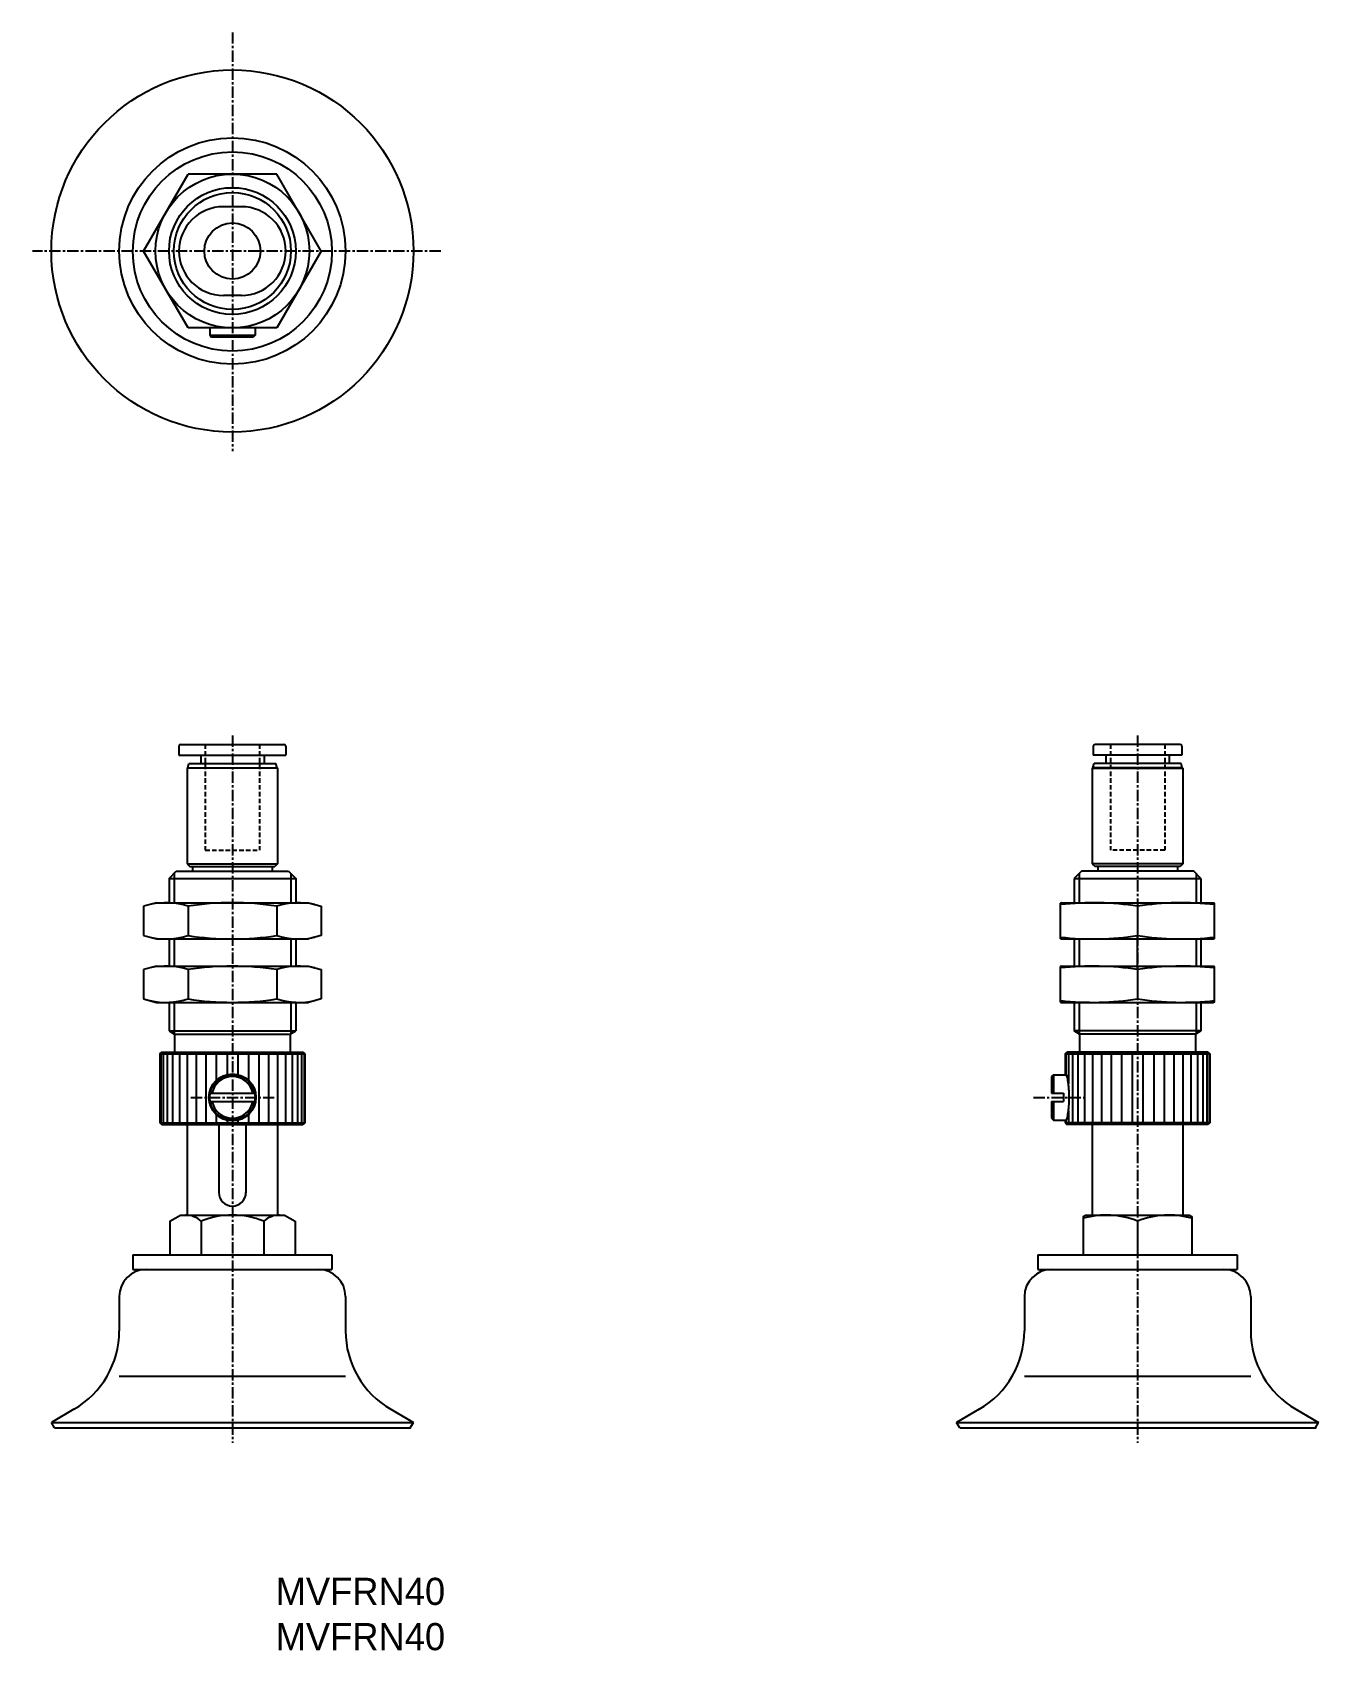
# Model space of a CAD drawing. Extents: x -62 to 80, y 265 to 444.
import ezdxf

# ---------------------------------------------------------------- set-up
doc = ezdxf.new("R2010")
doc.units = 0
doc.linetypes.add('CENTER', pattern=[2, 1.25, -0.25, 0.25, -0.25])
doc.linetypes.add('DASHED', pattern=[0.75, 0.5, -0.25])
doc.layers.get('0').update_dxf_attribs({"linetype": 'CONTINUOUS'})
doc.layers.add('CENTER', color=1, linetype='CENTER')

msp = doc.modelspace()

# ---------------------------------------------------------------- linework, layer by layer
at = {"color": 7, "linetype": 'CONTINUOUS'}
for p, q in [((-49.44, 419.91), (-44.53, 428.41)), ((-34.72, 428.41), (-44.53, 428.41)), ((-29.81, 419.91), (-34.72, 428.41)), ((-38.63, 424.81), (-40.63, 424.81)), ((-44.53, 411.41), (-49.44, 419.91)), ((-29.81, 419.91), (-34.72, 411.41)), ((-38.63, 415.01), (-40.63, 415.01)), ((-34.72, 411.41), (-44.53, 411.41)), ((-42.13, 411.41), (-42.13, 410.61)), ((-37.13, 411.41), (-37.13, 410.61)), ((-42.13, 410.61), (-41.93, 410.41)), ((-42.13, 410.61), (-37.13, 410.61)), ((-37.33, 410.41), (-41.93, 410.41)), ((-37.13, 410.61), (-37.33, 410.41)), ((-45.53, 365.21), (-45.53, 364.21)), ((-45.33, 365.41), (-33.93, 365.41)), ((-33.73, 365.21), (-33.73, 364.21)), ((55.47, 365.21), (55.47, 364.21)), ((65.07, 365.41), (55.67, 365.41)), ((65.27, 365.21), (65.27, 364.21)), ((-45.53, 364.21), (-33.73, 364.21)), ((-44.56, 362.81), (-44.43, 363.31)), ((-44.43, 363.31), (-34.83, 363.31)), ((-43.13, 364.21), (-43.13, 363.31)), ((-36.13, 364.21), (-36.13, 363.31)), ((-34.69, 362.81), (-34.83, 363.31)), ((55.44, 362.81), (55.57, 363.31)), ((65.27, 364.21), (55.47, 364.21)), ((65.17, 363.31), (55.57, 363.31)), ((56.87, 364.21), (56.87, 363.31)), ((63.87, 364.21), (63.87, 363.31)), ((65.31, 362.81), (65.17, 363.31)), ((-44.56, 362.81), (-44.63, 362.77)), ((-44.63, 362.77), (-44.63, 352.21)), ((-34.63, 362.77), (-44.63, 362.77)), ((-44.56, 362.81), (-34.69, 362.81)), ((-34.69, 362.81), (-34.63, 362.77)), ((-34.63, 362.77), (-34.63, 352.21)), ((55.44, 362.81), (55.37, 362.77)), ((55.37, 362.77), (65.37, 362.77)), ((55.37, 362.77), (55.37, 352.21)), ((65.31, 362.81), (55.44, 362.81)), ((65.31, 362.81), (65.37, 362.77)), ((65.37, 362.77), (65.37, 352.21)), ((-44.63, 352.21), (-44.33, 351.91)), ((-44.63, 352.21), (-34.63, 352.21)), ((-34.63, 352.21), (-34.93, 351.91)), ((65.37, 352.21), (55.37, 352.21)), ((55.37, 352.21), (55.67, 351.91)), ((65.37, 352.21), (65.07, 351.91)), ((-46.63, 350.61), (-45.83, 351.41)), ((-46.63, 350.61), (-32.63, 350.61)), ((-46.63, 350.61), (-46.63, 347.91)), ((-45.83, 351.41), (-33.43, 351.41)), ((-44.33, 351.91), (-34.93, 351.91)), ((-44.03, 351.91), (-44.03, 351.41)), ((-35.23, 351.91), (-35.23, 351.41)), ((-33.43, 351.41), (-32.63, 350.61)), ((-32.63, 350.61), (-32.63, 347.91)), ((54.17, 351.41), (53.37, 350.61)), ((53.37, 350.61), (53.37, 347.91)), ((53.37, 350.61), (67.37, 350.61)), ((66.57, 351.41), (54.17, 351.41)), ((65.07, 351.91), (55.67, 351.91)), ((55.97, 351.91), (55.97, 351.41)), ((64.77, 351.91), (64.77, 351.41)), ((67.37, 350.61), (66.57, 351.41)), ((67.37, 350.61), (67.37, 347.91)), ((-48.03, 347.91), (-49.44, 347.53)), ((-49.44, 347.53), (-49.44, 344.29)), ((-48.03, 347.91), (-31.23, 347.91)), ((-44.53, 347.53), (-44.53, 344.29)), ((-34.72, 347.53), (-34.72, 344.29)), ((-31.23, 347.91), (-29.81, 347.53)), ((-29.81, 347.53), (-29.81, 344.29)), ((51.97, 347.91), (51.87, 347.88)), ((51.87, 343.93), (51.87, 347.88)), ((51.97, 347.91), (68.77, 347.91)), ((60.37, 347.53), (60.37, 344.29)), ((68.77, 347.91), (68.87, 347.88)), ((68.87, 343.93), (68.87, 347.88)), ((-49.44, 344.29), (-48.03, 343.91)), ((-48.03, 343.91), (-31.23, 343.91)), ((-46.63, 343.91), (-46.63, 340.91)), ((-32.63, 343.91), (-32.63, 340.91)), ((-29.81, 344.29), (-31.23, 343.91)), ((51.87, 343.93), (51.97, 343.91)), ((51.97, 343.91), (68.77, 343.91)), ((53.37, 343.91), (53.37, 340.91)), ((60.37, 340.53), (60.37, 344.29)), ((67.37, 343.91), (67.37, 340.91)), ((68.87, 343.93), (68.77, 343.91)), ((-48.03, 340.91), (-49.44, 340.53)), ((-49.44, 340.53), (-49.44, 337.29)), ((-48.03, 340.91), (-31.23, 340.91)), ((-44.53, 340.53), (-44.53, 337.29)), ((-34.72, 340.53), (-34.72, 337.29)), ((-31.23, 340.91), (-29.81, 340.53)), ((-29.81, 340.53), (-29.81, 337.29)), ((51.97, 340.91), (51.87, 340.88)), ((51.87, 336.93), (51.87, 340.88)), ((51.97, 340.91), (68.77, 340.91)), ((60.37, 340.53), (60.37, 337.29)), ((68.77, 340.91), (68.87, 340.88)), ((68.87, 336.93), (68.87, 340.88)), ((-49.44, 337.29), (-48.03, 336.91)), ((-48.03, 336.91), (-31.23, 336.91)), ((-46.63, 336.91), (-46.63, 333.75)), ((-32.63, 336.91), (-32.63, 333.75)), ((-29.81, 337.29), (-31.23, 336.91)), ((51.87, 336.93), (51.97, 336.91)), ((51.97, 336.91), (68.77, 336.91)), ((53.37, 336.91), (53.37, 333.75)), ((67.37, 336.91), (67.37, 333.75)), ((68.87, 336.93), (68.77, 336.91)), ((-46.63, 333.75), (-32.63, 333.75)), ((-46.63, 333.75), (-46.03, 333.41)), ((-46.03, 333.41), (-33.23, 333.41)), ((-46.03, 333.41), (-46.03, 331.41)), ((-33.23, 333.41), (-32.63, 333.75)), ((-33.23, 333.41), (-33.23, 331.41)), ((53.97, 333.41), (53.37, 333.75)), ((67.37, 333.75), (53.37, 333.75)), ((53.97, 333.41), (53.97, 331.41)), ((66.77, 333.41), (53.97, 333.41)), ((67.37, 333.75), (66.77, 333.41)), ((66.77, 333.41), (66.77, 331.41)), ((-47.63, 331.21), (-47.43, 331.41)), ((-47.63, 331.21), (-31.63, 331.21)), ((-47.63, 331.21), (-47.63, 323.61)), ((-47.54, 331.21), (-47.54, 323.61)), ((-47.43, 331.41), (-31.83, 331.41)), ((-47.27, 331.21), (-47.27, 323.61)), ((-46.83, 331.21), (-46.83, 323.61)), ((-46.24, 331.21), (-46.24, 323.61)), ((-45.49, 331.21), (-45.49, 323.61)), ((-44.61, 331.21), (-44.61, 323.61)), ((-43.63, 331.21), (-43.63, 323.61)), ((-42.55, 331.21), (-42.55, 323.61)), ((-41.41, 331.21), (-41.41, 328.3)), ((-40.22, 331.21), (-40.22, 328.94)), ((-39.03, 331.21), (-39.03, 328.94)), ((-37.85, 331.21), (-37.85, 328.3)), ((-36.7, 331.21), (-36.7, 323.61)), ((-35.63, 331.21), (-35.63, 323.61)), ((-34.64, 331.21), (-34.64, 323.61)), ((-33.76, 331.21), (-33.76, 323.61)), ((-33.02, 331.21), (-33.02, 323.61)), ((-32.42, 331.21), (-32.42, 323.61)), ((-31.98, 331.21), (-31.98, 323.61)), ((-31.83, 331.41), (-31.63, 331.21)), ((-31.71, 331.21), (-31.71, 323.61)), ((-31.63, 331.21), (-31.63, 323.61)), ((52.37, 331.21), (52.57, 331.41)), ((52.37, 331.21), (68.37, 331.21)), ((52.37, 331.21), (52.37, 329.01)), ((52.46, 331.21), (52.46, 328.95)), ((68.17, 331.41), (52.57, 331.41)), ((52.73, 331.21), (52.73, 327.9)), ((53.17, 331.21), (53.17, 323.61)), ((53.76, 331.21), (53.76, 323.61)), ((54.51, 331.21), (54.51, 323.61)), ((55.39, 331.21), (55.39, 323.61)), ((56.37, 331.21), (56.37, 323.61)), ((57.45, 331.21), (57.45, 323.61)), ((58.59, 331.21), (58.59, 323.61)), ((59.78, 331.21), (59.78, 323.61)), ((60.97, 331.21), (60.97, 323.61)), ((62.15, 331.21), (62.15, 323.61)), ((63.3, 331.21), (63.3, 323.61)), ((64.37, 331.21), (64.37, 323.61)), ((65.36, 331.21), (65.36, 323.61)), ((66.24, 331.21), (66.24, 323.61)), ((66.98, 331.21), (66.98, 323.61)), ((67.58, 331.21), (67.58, 323.61)), ((68.02, 331.21), (68.02, 323.61)), ((68.17, 331.41), (68.37, 331.21)), ((68.29, 331.21), (68.29, 323.61)), ((68.37, 331.21), (68.37, 323.61)), ((51.07, 328.91), (50.87, 328.71)), ((50.87, 328.71), (50.87, 326.86)), ((51.07, 328.91), (51.07, 326.86)), ((51.07, 328.91), (52.49, 328.91)), ((-42.08, 326.86), (-37.17, 326.86)), ((-42.08, 325.96), (-37.17, 325.96)), ((50.87, 326.86), (52.17, 326.86)), ((50.87, 325.96), (50.87, 324.11)), ((50.87, 325.96), (52.17, 325.96)), ((51.07, 325.96), (51.07, 323.91)), ((52.17, 326.86), (52.17, 325.96)), ((-47.63, 323.61), (-31.63, 323.61)), ((-47.63, 323.61), (-47.43, 323.41)), ((-41.41, 324.51), (-41.41, 323.61)), ((-40.22, 323.88), (-40.22, 323.61)), ((-39.03, 323.88), (-39.03, 323.61)), ((-37.85, 324.51), (-37.85, 323.61)), ((-31.63, 323.61), (-31.83, 323.41)), ((50.87, 324.11), (51.07, 323.91)), ((51.07, 323.91), (52.49, 323.91)), ((52.37, 323.81), (52.37, 323.61)), ((68.37, 323.61), (52.37, 323.61)), ((52.37, 323.61), (52.57, 323.41)), ((52.46, 323.86), (52.46, 323.61)), ((52.73, 324.91), (52.73, 323.61)), ((68.37, 323.61), (68.17, 323.41)), ((-47.43, 323.41), (-31.83, 323.41)), ((-44.63, 323.41), (-44.63, 313.41)), ((-41.13, 323.41), (-41.13, 315.86)), ((-38.13, 323.41), (-38.13, 315.86)), ((-34.63, 323.41), (-34.63, 313.41)), ((68.17, 323.41), (52.57, 323.41)), ((55.37, 323.41), (55.37, 313.41)), ((65.37, 323.41), (65.37, 313.41)), ((-46.55, 312.73), (-45.38, 313.41)), ((-45.38, 313.41), (-33.88, 313.41)), ((-33.88, 313.41), (-32.7, 312.73)), ((54.37, 313.26), (54.62, 313.41)), ((54.37, 313.26), (54.37, 309.01)), ((54.62, 313.41), (66.12, 313.41)), ((66.12, 313.41), (66.37, 313.26)), ((66.37, 313.26), (66.37, 309.01)), ((-46.55, 312.73), (-46.55, 309.01)), ((-43.09, 312.73), (-43.09, 309.01)), ((-36.16, 312.73), (-36.16, 309.01)), ((-32.7, 312.73), (-32.7, 309.01)), ((60.37, 312.73), (60.37, 309.01)), ((-50.63, 309.01), (-50.63, 307.41)), ((-50.63, 309.01), (-28.63, 309.01)), ((-28.63, 309.01), (-28.63, 307.41)), ((49.37, 309.01), (71.37, 309.01)), ((49.37, 309.01), (49.37, 307.41)), ((71.37, 309.01), (71.37, 307.41)), ((-50.63, 307.41), (-28.63, 307.41)), ((49.37, 307.41), (71.37, 307.41)), ((-52.13, 304.41), (-52.13, 300.62)), ((-27.13, 304.41), (-27.13, 300.62)), ((47.87, 304.41), (47.87, 300.62)), ((72.87, 304.41), (72.87, 300.62)), ((-52.13, 295.62), (-27.13, 295.62)), ((47.87, 295.62), (72.87, 295.62)), ((-57.13, 291.96), (-59.63, 290.51)), ((-22.13, 291.96), (-19.63, 290.51)), ((42.87, 291.96), (40.37, 290.51)), ((77.87, 291.96), (80.37, 290.51)), ((-59.28, 289.91), (-59.63, 290.51)), ((-59.63, 290.51), (-19.63, 290.51)), ((-59.28, 289.91), (-19.98, 289.91)), ((-19.98, 289.91), (-19.63, 290.51)), ((40.37, 290.51), (80.37, 290.51)), ((40.72, 289.91), (40.37, 290.51)), ((40.72, 289.91), (80.02, 289.91)), ((80.02, 289.91), (80.37, 290.51))]:
    msp.add_line(p, q, dxfattribs=at)
at = {"color": 3, "linetype": 'DASHED'}
for p, q in [((-42.63, 365.41), (-42.63, 353.71)), ((-36.63, 365.41), (-36.63, 353.71)), ((57.37, 365.41), (57.37, 353.71)), ((63.37, 365.41), (63.37, 353.71)), ((-42.63, 353.71), (-36.63, 353.71)), ((63.37, 353.71), (57.37, 353.71))]:
    msp.add_line(p, q, dxfattribs=at)
at = {"color": 3, "linetype": 'CONTINUOUS'}
for p, q in [((-46.08, 351.15), (-46.08, 347.91)), ((-33.17, 351.15), (-33.17, 347.91)), ((53.92, 351.15), (53.92, 347.91)), ((66.83, 351.15), (66.83, 347.91)), ((-46.08, 343.91), (-46.08, 340.91)), ((-33.17, 343.91), (-33.17, 340.91)), ((53.92, 343.91), (53.92, 340.91)), ((66.83, 343.91), (66.83, 340.91)), ((-46.08, 336.91), (-46.08, 333.44)), ((-33.17, 336.91), (-33.17, 333.44)), ((53.92, 336.91), (53.92, 333.44)), ((66.83, 336.91), (66.83, 333.44))]:
    msp.add_line(p, q, dxfattribs=at)
at = {"color": 7, "linetype": 'CONTINUOUS'}
msp.add_lwpolyline([(52.37, 323.81, 0.049127), (52.46, 323.86, 0.049127), (52.54, 324, 0.049127), (52.62, 324.25, 0.049127), (52.68, 324.57, 0.049127), (52.74, 324.96, 0.049127), (52.78, 325.41, 0.049127), (52.8, 325.9, 0.049127), (52.81, 326.41, 0.049127), (52.8, 326.91, 0.049127), (52.78, 327.4, 0.049127), (52.74, 327.85, 0.049127), (52.68, 328.25, 0.049127), (52.62, 328.57, 0.049127), (52.54, 328.81, 0.049127), (52.46, 328.96, 0.049127), (52.37, 329.01, -1)], format="xyb", dxfattribs=at)
for centre, radius in [((-39.63, 419.91), 20), ((-39.63, 419.91), 12.5), ((-39.63, 419.86), 11), ((-39.63, 419.91), 8.5), ((-39.63, 419.91), 7), ((-39.63, 419.91), 3.1), ((-39.63, 326.41), 2.6), ((-39.63, 326.41), 2.5)]:
    msp.add_circle(centre, radius, dxfattribs=at)
at = {"color": 3, "linetype": 'CONTINUOUS'}
msp.add_circle((-39.63, 419.91), 6.46, dxfattribs=at)
at = {"color": 7, "linetype": 'CONTINUOUS'}
for centre, radius, start, end in [((-40.63, 419.91), 4.9, 90, 270), ((-38.63, 419.91), 4.9, 270, 90), ((-45.33, 365.21), 0.2, 90, 180), ((-33.93, 365.21), 0.2, 0, 90), ((55.67, 365.21), 0.2, 90, 180), ((65.07, 365.21), 0.2, 0, 90), ((-46.99, 339.78), 8.13, 72.433, 102.4323), ((-39.63, 315.96), 31.95, 81.1646, 98.8354), ((-32.26, 339.78), 8.13, 77.5671, 107.567), ((55.47, 315.96), 31.95, 81.1646, 96.456), ((65.28, 315.96), 31.95, 83.544, 98.8354), ((-46.99, 352.04), 8.13, 257.5671, 287.567), ((-39.63, 375.86), 31.95, 261.1646, 278.8354), ((-32.26, 352.04), 8.13, 252.433, 282.4322), ((55.47, 375.86), 31.95, 263.544, 278.8354), ((65.28, 375.86), 31.95, 261.1646, 276.456), ((-46.99, 332.78), 8.13, 72.433, 102.4323), ((-39.63, 308.96), 31.95, 81.1646, 98.8354), ((-32.26, 332.78), 8.13, 77.5671, 107.567), ((55.47, 308.96), 31.95, 81.1646, 96.456), ((65.28, 308.96), 31.95, 83.544, 98.8354), ((-46.99, 345.04), 8.13, 257.5671, 287.567), ((-39.63, 368.86), 31.95, 261.1646, 278.8354), ((-32.26, 345.04), 8.13, 252.433, 282.4322), ((55.47, 368.86), 31.95, 263.544, 278.8354), ((65.28, 368.86), 31.95, 261.1646, 276.456), ((-39.63, 326.41), 2.3, 11.2828, 168.7172), ((-39.63, 326.41), 2.3, 191.2828, 348.7172), ((-39.63, 315.91), 1.5, 180, 0), ((-44.82, 310.86), 2.55, 47.1167, 90), ((-39.63, 304.25), 9.16, 67.7807, 112.2193), ((-34.43, 310.86), 2.55, 90, 132.8833), ((56.91, 304.25), 9.16, 67.7807, 106.0709), ((63.84, 304.25), 9.16, 73.9291, 112.2193), ((-49.13, 304.41), 3, 90, 180), ((-30.13, 304.41), 3, 0, 90), ((50.87, 304.41), 3, 90, 180), ((69.87, 304.41), 3, 0, 90), ((-62.13, 300.62), 10, 300, 0), ((-17.13, 300.62), 10, 180, 240), ((37.87, 300.62), 10, 300, 0), ((82.87, 300.62), 10, 180, 240)]:
    msp.add_arc(centre, radius, start, end, dxfattribs=at)
for p in [(-19.63, 419.91), (-39.63, 289.91), (-19.98, 289.91), (60.37, 289.91), (80.02, 289.91)]:
    msp.add_point(p, dxfattribs=at)
at = {"layer": 'CENTER', "color": 1, "linetype": 'CENTER'}
for p, q in [((-39.63, 444.07), (-39.63, 397.81)), ((-16.62, 419.91), (-61.73, 419.91)), ((-39.63, 366.4), (-39.63, 288.26)), ((60.37, 366.4), (60.37, 288.26)), ((-44.23, 326.41), (-35.03, 326.41)), ((48.87, 326.41), (54.81, 326.41))]:
    msp.add_line(p, q, dxfattribs=at)
msp.add_point((-39.63, 419.91), dxfattribs=at)

# ---------------------------------------------------------------- texts
at = {"color": 7, "linetype": 'CONTINUOUS'}
for p in [(-34.85, 270.34), (-34.85, 265.34)]:
    msp.add_text('MVFRN40', height=3, dxfattribs=at).set_placement(p)

doc.saveas('drawing.dxf')
